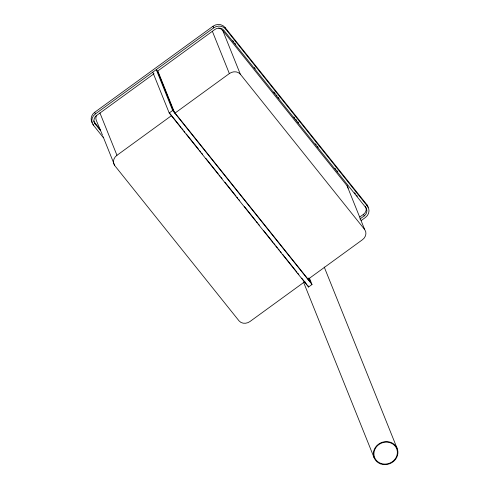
<?xml version="1.0" encoding="UTF-8"?>
<svg xmlns="http://www.w3.org/2000/svg" width="489" height="489" viewBox="0 0 489 489"><rect width="100%" height="100%" fill="white"/><g stroke="black" fill="none" stroke-linecap="round" stroke-linejoin="round"><path stroke-width="0.73" d="M96.26 115.63L95.838 118.466L96.229 120.257L102.519 135.233M171.505 115.642L116.963 155.306C113.754 157.458 112.103 162.336 114.713 165.563L239.035 320.857C241.7 324.115 246.847 323.895 250.007 321.499L304.971 281.536M92.14 122.702A8.655 7.91 -21.9 0 1 94.713 112.281L213.021 26.247A8.655 7.91 -21.9 0 1 224.958 27.402L366.774 204.555A8.655 7.91 -21.9 0 1 368.15 207.318M103.411 137.715L93.387 125.19A8.655 7.91 -21.9 0 1 95.367 113.913L213.681 27.879A8.655 7.91 -21.9 0 1 225.612 29.034L367.435 206.187A8.655 7.91 -21.9 0 1 365.448 217.464L361.126 220.606M154.029 73.717L96.614 115.465A6.491 5.929 -21.9 0 0 95.123 123.925L100.379 130.484M308.761 277.966L310.436 282.135L173.595 111.199L157.507 71.186L214.922 29.432A6.491 5.929 -21.9 0 1 223.876 30.3L365.693 207.452A6.491 5.929 -21.9 0 1 364.207 215.912L359.886 219.054M309.494 278.253L312.006 284.506L308.528 287.037L169.2 112.99L172.678 110.465L156.26 69.634L157.507 71.186M308.058 279.286L362.404 239.769C365.607 237.617 367.257 232.74 364.653 229.512L240.331 74.218C237.666 70.96 232.519 71.18 229.359 73.576L174.811 113.24L157.923 71.223M359.849 216.963L363.547 214.28A6.491 5.929 -21.9 0 0 365.821 207.153M218.73 28.16L220.576 28.765L222.752 30.483L347.074 185.783L348.235 188.234M232.77 40.593L233.724 41.791M234.677 42.983L235.631 44.175M254.256 67.439L255.209 68.631M273.834 91.895L275.264 93.68M276.218 94.878L277.177 96.07M278.131 97.262L279.085 98.454M293.889 116.944L294.843 118.136M295.796 119.328L296.75 120.526M297.709 121.718L298.663 122.91M315.374 143.784L316.328 144.976M317.288 146.174L318.241 147.366M334.953 168.24L335.906 169.432M336.86 170.63L337.82 171.822M354.531 192.697L355.485 193.888M356.438 195.08L357.398 196.278M172.678 110.465L312.006 284.506M170.111 113.729L181.077 127.427M182.03 128.619L182.984 129.811M183.937 131.003L184.891 132.195M186.327 133.98L198.723 149.463M199.677 150.655L200.631 151.847M201.584 153.039L202.538 154.231M205.875 158.399L218.271 173.888M219.225 175.074L220.178 176.266M221.132 177.458L222.085 178.65M224.946 182.226L235.912 195.924M236.865 197.116L237.819 198.308M238.773 199.494L239.726 200.686M244.494 206.645L255.46 220.343M256.413 221.535L257.367 222.727M258.32 223.913L259.274 225.105M263.565 230.466L273.1 242.379M274.054 243.571L275.007 244.763M275.961 245.955L277.391 247.74M278.345 248.932L279.298 250.123M280.252 251.315L281.206 252.507M282.636 254.292L296.945 272.159M297.899 273.351L298.852 274.543M301.713 278.113L306.958 284.665M93.68 120.954A6.491 5.929 -21.9 0 0 94.469 122.293L100.673 130.043M366.774 204.555L367.435 206.187M365.252 206.364L365.693 207.452M363.547 214.28L364.207 215.912M347.074 185.783L364.653 229.512M324.219 267.018L397.135 448.401M224.958 27.402L225.612 29.034M222.752 30.483L240.331 74.218M213.021 26.247L213.681 27.879M212.342 31.253L229.359 73.576M307.966 285.649L308.528 287.037M303.51 282.098L374.146 457.814M152.782 72.164L169.2 112.99M99.952 112.99L116.963 155.306M94.713 112.281L95.367 113.913M103.087 136.645L114.713 165.563M94.469 122.293L95.123 123.925M92.947 124.102L93.387 125.19M380.564 463.859A12.421 11.345 -21.9 0 0 397.863 451.28A12.421 11.345 -21.9 0 0 378.504 444.189A12.421 11.345 -21.9 0 0 380.564 463.859M380.784 463.389A11.883 10.856 -21.9 0 0 397.331 451.359A11.883 10.856 -21.9 0 0 378.81 444.574A11.883 10.856 -21.9 0 0 380.784 463.389"/></g></svg>
